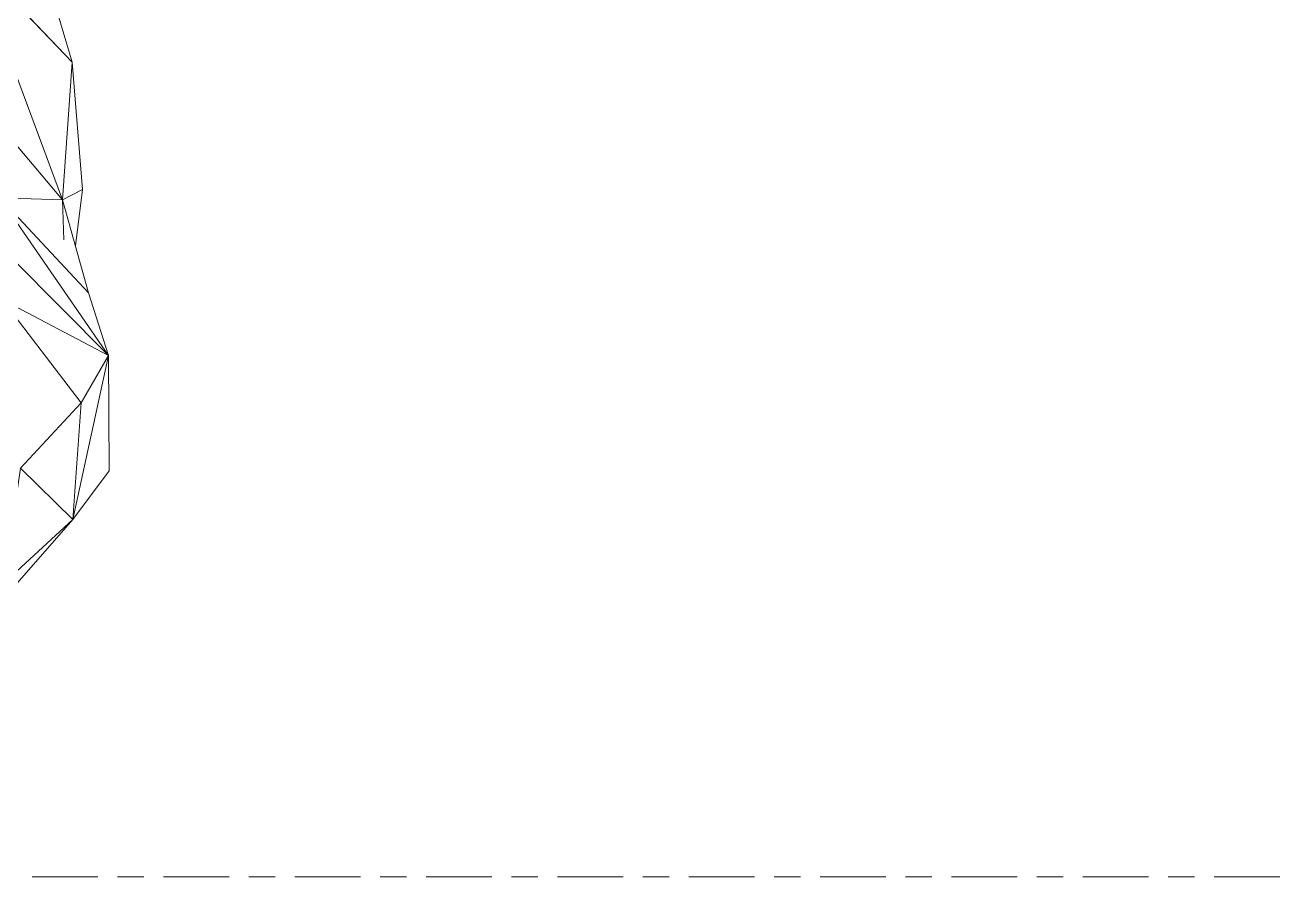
# Model space of a CAD drawing. Header units: centimetres. Extents: x -11896 to 2794, y -437 to 1921.
# Drawn here: x -10990.32 to -10959.99, y 515.53 to 536.13 of the extents above; entities that cross this region are included whole.
import ezdxf

# ---------------------------------------------------------------- set-up
doc = ezdxf.new("R2010")
doc.units = ezdxf.units.CM
doc.linetypes.add('Centre', pattern=[3.175, 0.635, -0.475, 1.59, -0.475])
doc.layers.add('A-FLOR-LEVL', color=7, linetype='Continuous', lineweight=9)
doc.layers.add('A-GENM', color=7, linetype='Continuous', lineweight=9)

# ---------------------------------------------------------------- blocks, each defined once
blk = doc.blocks.new('EQ-01-002 - EQ-01-002_dwg_Group_9-1527182-Sección 2-1')
at = {"layer": 'A-GENM', "color": 1, "true_color": 0xff0000}
for p, q in [((-10989.187, 535.232), (-10989.964, 537.882)), ((-10989.417, 531.903), (-10991.594, 537.763)), ((-10989.187, 535.232), (-10991.594, 537.763)), ((-10989.417, 531.903), (-10989.187, 535.232)), ((-10988.935, 532.16), (-10989.187, 535.232)), ((-10989.417, 531.903), (-10991.436, 534.301)), ((-10989.417, 531.903), (-10991.436, 534.301)), ((-10988.935, 532.16), (-10989.417, 531.903)), ((-10988.935, 532.16), (-10989.417, 531.903)), ((-10988.935, 532.16), (-10989.105, 530.79)), ((-10989.417, 531.903), (-10990.942, 531.955)), ((-10988.789, 529.66), (-10990.942, 531.955)), ((-10988.304, 528.143), (-10990.942, 531.955)), ((-10990.942, 531.955), (-10988.789, 529.66)), ((-10989.388, 530.939), (-10989.417, 531.903)), ((-10989.417, 531.903), (-10988.789, 529.66)), ((-10988.789, 529.66), (-10989.417, 531.903)), ((-10988.304, 528.143), (-10990.595, 530.446)), ((-10988.789, 529.66), (-10988.304, 528.143)), ((-10988.304, 528.143), (-10988.789, 529.66)), ((-10988.304, 528.143), (-10990.876, 529.498)), ((-10988.963, 526.993), (-10990.876, 529.498)), ((-10988.304, 528.143), (-10989.164, 524.171)), ((-10988.304, 528.143), (-10988.963, 526.993)), ((-10988.304, 528.143), (-10988.291, 525.353)), ((-10988.291, 525.353), (-10988.304, 528.143)), ((-10990.429, 525.413), (-10988.963, 526.993)), ((-10988.963, 526.993), (-10990.429, 525.413)), ((-10989.164, 524.171), (-10988.963, 526.993)), ((-10990.429, 525.413), (-10989.164, 524.171)), ((-10988.291, 525.353), (-10989.164, 524.171)), ((-10991.083, 521.99), (-10989.164, 524.171)), ((-10990.838, 522.632), (-10989.164, 524.171))]:
    blk.add_line(p, q, dxfattribs=at)
at = {"layer": 'A-GENM', "color": 1, "true_color": 0xff0000, "flags": 128}
for points in [[(-10994.523, 535.691), (-10991.594, 537.763), (-10989.187, 535.232), (-10989.964, 537.882), (-10991.594, 537.763)], [(-10989.964, 537.882), (-10989.187, 535.232), (-10991.594, 537.763), (-10989.417, 531.903)], [(-10994.523, 535.691), (-10991.594, 537.763), (-10989.417, 531.903)], [(-10988.789, 529.66), (-10989.417, 531.903), (-10990.942, 531.955), (-10989.417, 531.903), (-10991.436, 534.301), (-10990.942, 531.955), (-10991.436, 534.301), (-10994.523, 535.691)], [(-10989.417, 531.903), (-10989.187, 535.232), (-10988.935, 532.16), (-10989.105, 530.79)], [(-10989.105, 530.79), (-10988.935, 532.16), (-10989.187, 535.232), (-10989.417, 531.903), (-10988.935, 532.16)], [(-10990.942, 531.955), (-10990.595, 530.446), (-10988.304, 528.143), (-10990.942, 531.955)], [(-10990.942, 531.955), (-10988.304, 528.143), (-10988.789, 529.66), (-10990.942, 531.955)], [(-10990.876, 529.498), (-10990.595, 530.446), (-10988.304, 528.143), (-10990.876, 529.498)], [(-10990.876, 529.498), (-10988.304, 528.143), (-10988.963, 526.993)], [(-10988.963, 526.993), (-10990.876, 529.498), (-10988.963, 526.993), (-10989.164, 524.171), (-10988.963, 526.993), (-10990.429, 525.413), (-10989.164, 524.171), (-10990.429, 525.413)], [(-10988.291, 525.353), (-10989.164, 524.171), (-10988.291, 525.353), (-10988.304, 528.143), (-10989.164, 524.171), (-10988.304, 528.143), (-10988.963, 526.993)], [(-10990.429, 525.413), (-10990.838, 522.632), (-10989.164, 524.171), (-10990.838, 522.632)]]:
    blk.add_lwpolyline(points, dxfattribs=at)
blk.add_lwpolyline([(-10991.083, 521.99), (-10989.164, 524.171)], close=True, dxfattribs=at)
blk = doc.blocks.new('EQ-01-002 - EQ-01-002_dwg-1527181-Sección 2-1')
blk.add_blockref('EQ-01-002 - EQ-01-002_dwg_Group_9-1527182-Sección 2-1', (0, 0))
blk = doc.blocks.new('EQ-01-002 - EQ-01-002-1481515-Sección 2-1')
blk.add_blockref('EQ-01-002 - EQ-01-002_dwg-1527181-Sección 2-1', (0, 0))
blk = doc.blocks.new('PQ_RVR_MEP-01_ZZ_ZZ_MO_T_A_rvt-1-Sección 2-1')
at = {"layer": 'A-GENM', "lineweight": 9}
blk.add_blockref('EQ-01-002 - EQ-01-002-1481515-Sección 2-1', (0, 0), dxfattribs=at)

msp = doc.modelspace()

# ---------------------------------------------------------------- linework, layer by layer
at = {"layer": 'A-FLOR-LEVL', "color": 253, "linetype": 'Centre', "true_color": 0xaaaaaa}
msp.add_line((-11896.135, 515.53), (-4860.713, 515.53), dxfattribs=at)

# ---------------------------------------------------------------- block references
at = {"lineweight": 5}
msp.add_blockref('PQ_RVR_MEP-01_ZZ_ZZ_MO_T_A_rvt-1-Sección 2-1', (0, 0), dxfattribs=at)

doc.saveas('drawing.dxf')
